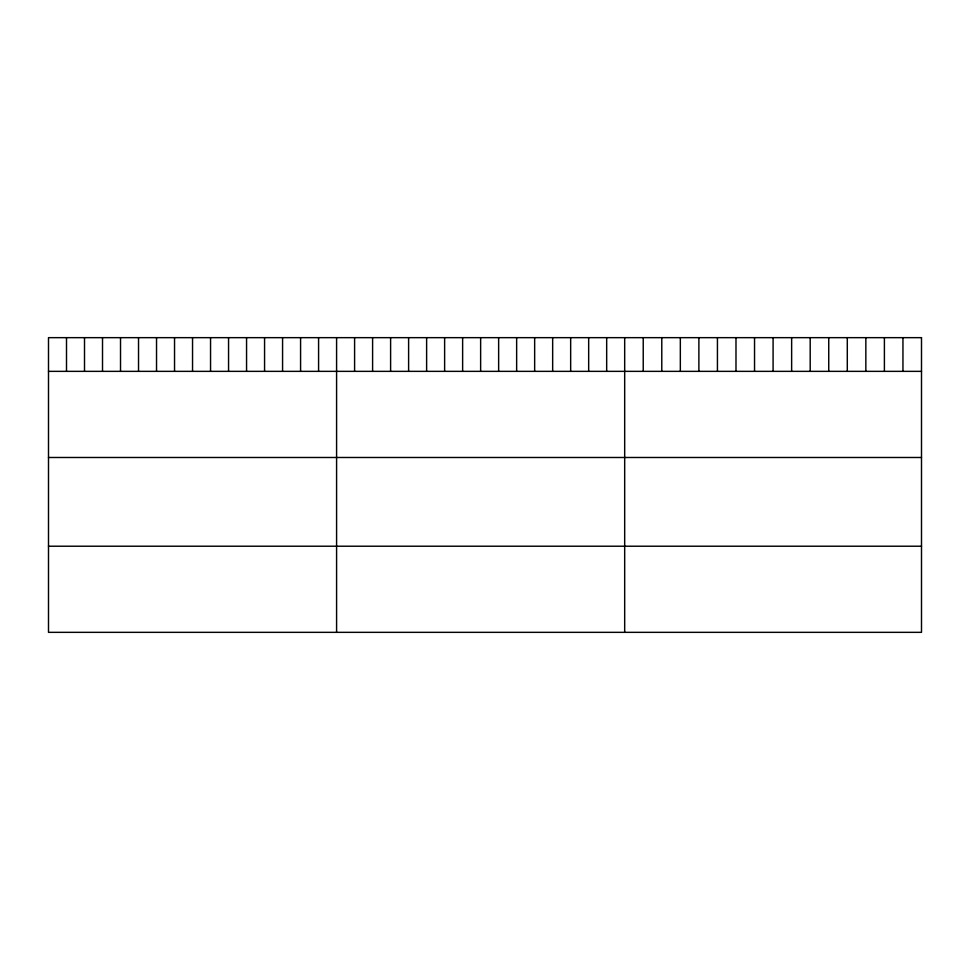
<?xml version="1.0" encoding="UTF-8"?>
<svg xmlns="http://www.w3.org/2000/svg" width="970" height="970" viewBox="0 0 970 970"><rect width="100%" height="100%" fill="white"/><g stroke="black" fill="none" stroke-linecap="round" stroke-linejoin="round"><path stroke-width="1.45" d="M48.5 371.352L921.5 371.352M48.5 457.488L921.5 457.488M48.5 546.219L921.5 546.219M902.949 337.657L902.949 371.352M884.397 337.657L884.397 371.352M865.846 337.657L865.846 371.352M847.295 337.657L847.295 371.352M828.744 337.657L828.744 371.352M810.192 337.657L810.192 371.352M791.641 337.657L791.641 371.352M773.09 337.657L773.09 371.352M754.539 337.657L754.539 371.352M735.987 337.657L735.987 371.352M717.436 337.657L717.436 371.352M698.885 337.657L698.885 371.352M680.334 337.657L680.334 371.352M661.782 337.657L661.782 371.352M643.231 337.657L643.231 371.352M624.68 337.657L624.68 632.343M606.674 337.657L606.674 371.352M588.669 337.657L588.669 371.352M570.663 337.657L570.663 371.352M552.658 337.657L552.658 371.352M534.652 337.657L534.652 371.352M516.646 337.657L516.646 371.352M498.641 337.657L498.641 371.352M480.635 337.657L480.635 371.352M462.629 337.657L462.629 371.352M444.624 337.657L444.624 371.352M426.618 337.657L426.618 371.352M408.612 337.657L408.612 371.352M390.607 337.657L390.607 371.352M372.601 337.657L372.601 371.352M354.596 337.657L354.596 371.352M336.59 337.657L336.59 632.343M318.584 337.657L318.584 371.352M300.579 337.657L300.579 371.352M282.573 337.657L282.573 371.352M264.567 337.657L264.567 371.352M246.562 337.657L246.562 371.352M228.556 337.657L228.556 371.352M210.551 337.657L210.551 371.352M192.545 337.657L192.545 371.352M174.539 337.657L174.539 371.352M156.534 337.657L156.534 371.352M138.528 337.657L138.528 371.352M120.522 337.657L120.522 371.352M102.517 337.657L102.517 371.352M84.511 337.657L84.511 371.352M66.506 337.657L66.506 371.352M921.5 337.657L48.5 337.657L48.5 632.343L921.5 632.343L921.5 337.657"/></g></svg>
